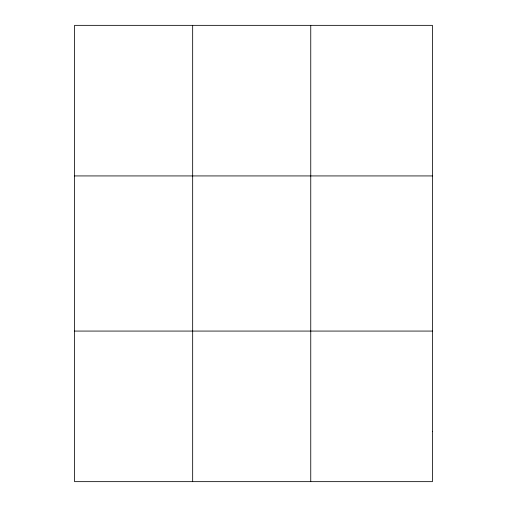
<?xml version="1.0" encoding="UTF-8"?>
<svg xmlns="http://www.w3.org/2000/svg" width="507" height="507" viewBox="0 0 507 507"><rect width="100%" height="100%" fill="white"/><g stroke="black" fill="none" stroke-linecap="round" stroke-linejoin="round"><path stroke-width="0.76" d="M192.666 25.35L192.666 481.65M310.753 25.35L310.753 481.65M74.58 175.929L432.42 175.929M74.58 331.071L432.42 331.071M432.42 431.457L432.42 481.65L74.58 481.65L74.58 25.35L432.42 25.35L432.42 431.457"/></g></svg>
